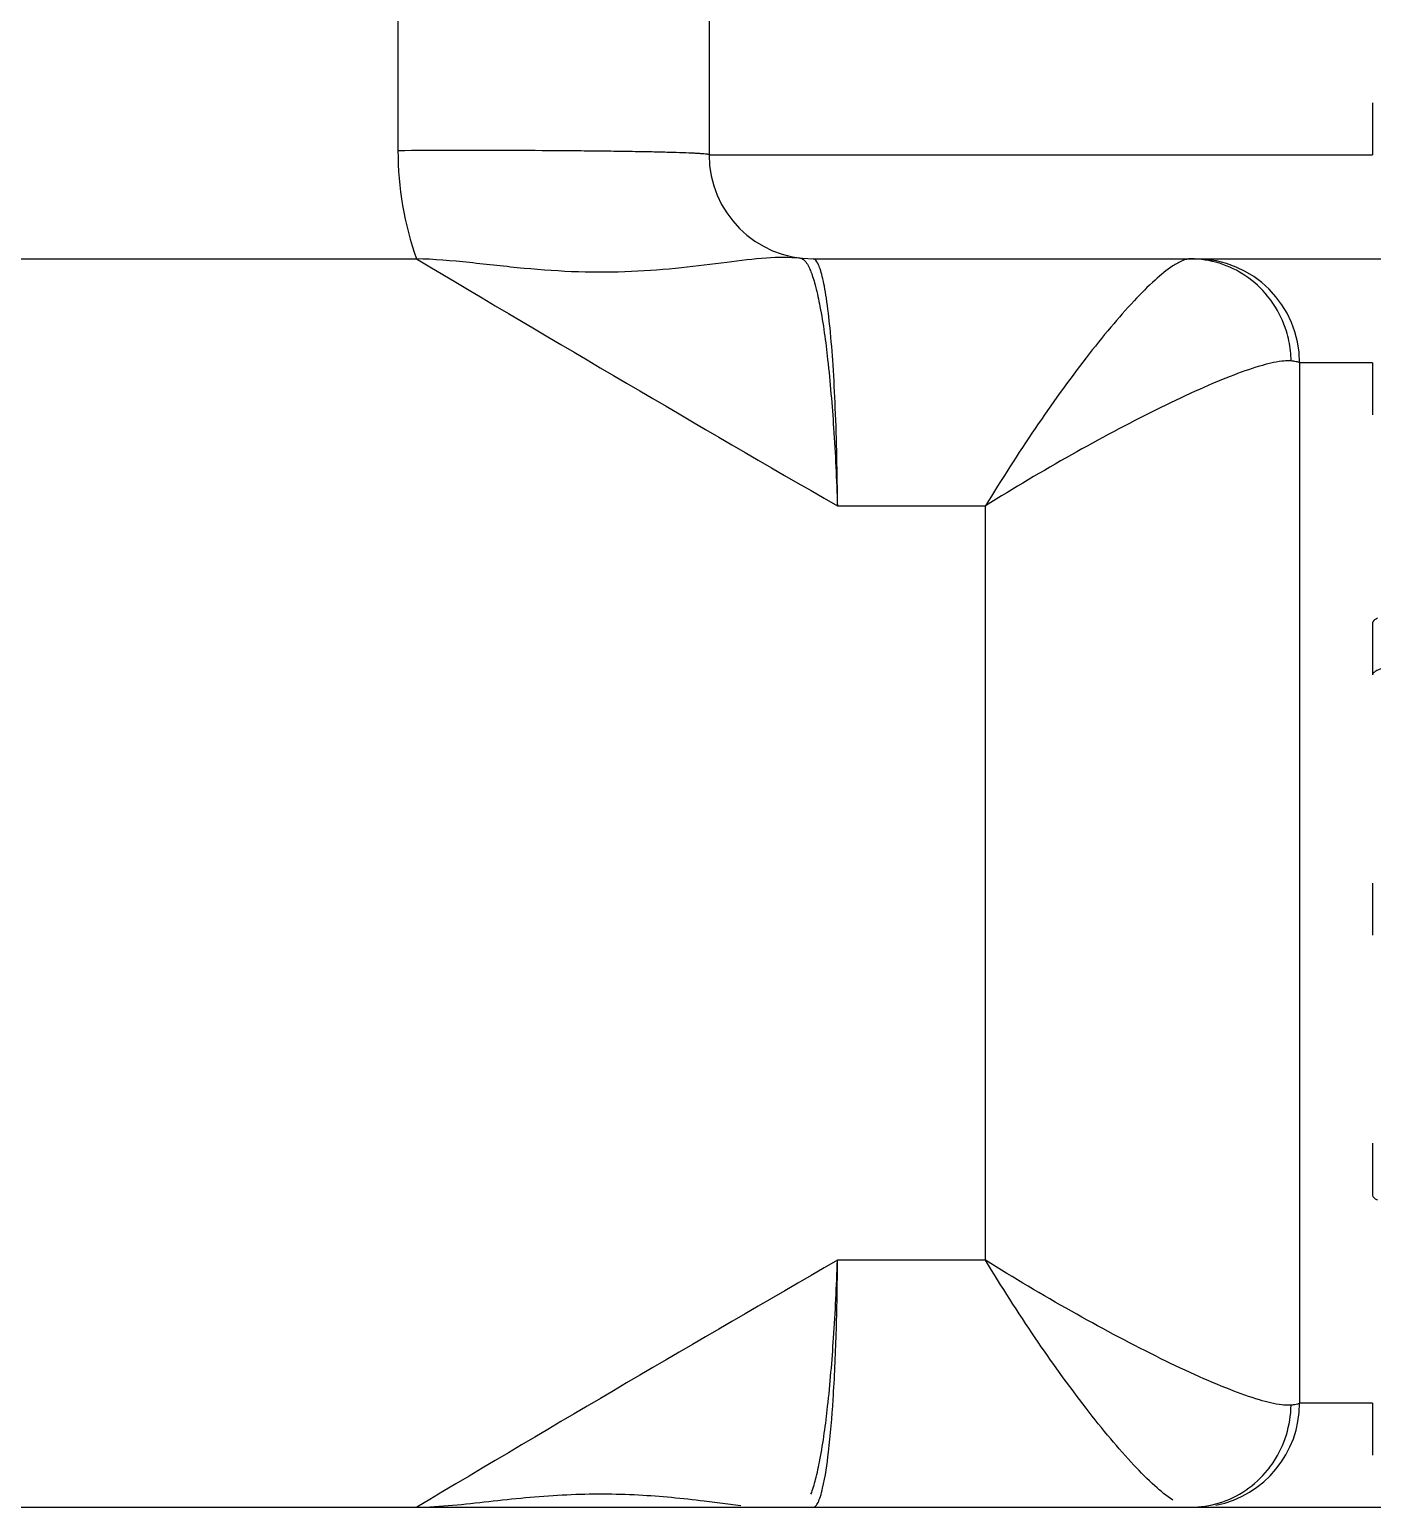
# Model space of a CAD drawing. Header units: millimetres. Extents: x 3170 to 4290, y 966 to 1416.
# Drawn here: x 3979.631 to 3982.212, y 987.081 to 989.922 of the extents above; entities that cross this region are included whole.
import ezdxf

# ---------------------------------------------------------------- set-up
doc = ezdxf.new("R2010")
doc.units = ezdxf.units.MM
doc.header["$LTSCALE"] = 0.1
doc.layers.add('RUNDUNGEN', color=7, linetype='Continuous')

msp = doc.modelspace()

# ---------------------------------------------------------------- linework, layer by layer
at = {"color": 7, "linetype": 'Continuous'}
for p, q in [((3982.2121, 989.7814), (3982.2121, 989.6814)), ((3982.2121, 989.2814), (3982.2121, 989.1814)), ((3982.2121, 988.7814), (3982.2121, 988.6814)), ((3982.2121, 988.2814), (3982.2121, 988.1814)), ((3982.2121, 987.7814), (3982.2121, 987.6814)), ((3982.2121, 987.2814), (3982.2121, 987.1814))]:
    msp.add_line(p, q, dxfattribs=at)
for points, knots in [([(3985.1523, 988.9222), (3985.1492, 988.9208), (3985.1418, 988.918), (3985.1225, 988.9125), (3985.0903, 988.9061), (3985.0424, 988.8988), (3984.9823, 988.8915), (3984.9107, 988.8841), (3984.8282, 988.8766), (3984.7355, 988.8692), (3984.594, 988.8588), (3984.3985, 988.8462), (3984.1466, 988.8314), (3983.8783, 988.8167), (3983.6032, 988.8019), (3983.3311, 988.7871), (3983.0717, 988.7723), (3982.8677, 988.7597), (3982.7178, 988.7494), (3982.6177, 988.742), (3982.5271, 988.7345), (3982.4469, 988.7271), (3982.3778, 988.7197), (3982.3275, 988.7133), (3982.2932, 988.708), (3982.2721, 988.7043), (3982.2541, 988.7005), (3982.2394, 988.6969), (3982.2278, 988.6932), (3982.2203, 988.69), (3982.216, 988.6872), (3982.2134, 988.685), (3982.2121, 988.6828), (3982.2121, 988.6814)], [0, 0, 0, 0, 0.003503, 0.008049, 0.020309, 0.036751, 0.057265, 0.081678, 0.109786, 0.141339, 0.176064, 0.253763, 0.340132, 0.432102, 0.526403, 0.619681, 0.70862, 0.790057, 0.827046, 0.861105, 0.89193, 0.919253, 0.942833, 0.962473, 0.970762, 0.978012, 0.984211, 0.989353, 0.993442, 0.996501, 0.997666, 0.99861, 1, 1, 1, 1]), ([(3982.2219, 988.7905), (3982.2204, 988.7899), (3982.2178, 988.7885), (3982.2141, 988.7859), (3982.2121, 988.7831), (3982.2121, 988.7814)], [0, 0, 0, 0, 0.349744, 0.625278, 1, 1, 1, 1]), ([(3982.2121, 987.6814), (3982.2121, 987.6797), (3982.2141, 987.6769), (3982.2178, 987.6743), (3982.2204, 987.6729), (3982.2219, 987.6722)], [0, 0, 0, 0, 0.374659, 0.65021, 1, 1, 1, 1])]:
    msp.add_open_spline(points, degree=3, knots=knots, dxfattribs=at)
at = {"layer": 'RUNDUNGEN', "color": 9, "linetype": 'Continuous'}
for p, q in [((3980.3379, 994.1401), (3980.339, 989.6893)), ((3980.9371, 989.6814), (3982.2121, 989.6814)), ((3982.2121, 989.2814), (3982.0721, 989.2814)), ((3981.1839, 989.0065), (3981.4684, 989.0065)), ((3981.4684, 987.5562), (3981.4684, 989.0065)), ((3981.4684, 987.5562), (3981.1839, 987.5562)), ((3982.2121, 987.2814), (3982.0721, 987.2814))]:
    msp.add_line(p, q, dxfattribs=at)
at = {"layer": 'RUNDUNGEN', "color": 7, "linetype": 'Continuous'}
for p, q in [((3980.9371, 994.1314), (3980.9371, 989.6814)), ((3972.0371, 989.4814), (3980.3744, 989.4814)), ((3981.1371, 989.4814), (3982.524, 989.4814)), ((3982.0721, 989.2814), (3982.0721, 987.2814)), ((3972.2823, 987.0814), (3983.6871, 987.0814)), ((3980.9979, 987.0842), (3980.9279, 987.093))]:
    msp.add_line(p, q, dxfattribs=at)
at = {"layer": 'RUNDUNGEN', "color": 9, "linetype": 'Continuous'}
for centre, radius, start, end in [((3980.9695, 989.6897), 0.6304, 180.0306, 199.2909), ((4013.7749, 1045.4438), 65.1717, 239.170156, 239.994734), ((3981.8493, 989.2812), 0.2066, 1.0666, 11.8209), ((4013.777, 931.1155), 65.1757, 120.005309, 120.829837)]:
    msp.add_arc(centre, radius, start, end, dxfattribs=at)
at = {"layer": 'RUNDUNGEN', "color": 7, "linetype": 'Continuous'}
for centre, start, end in [((3981.1371, 989.6814), 180, 270), ((3981.8721, 989.2814), 0, 89.9977), ((3981.8721, 987.2814), 281.2523, 0)]:
    msp.add_arc(centre, 0.2, start, end, dxfattribs=at)
at = {"layer": 'RUNDUNGEN', "color": 9, "linetype": 'Continuous'}
for points, knots in [([(3980.9371, 989.6814), (3980.9371, 989.6817), (3980.9356, 989.682), (3980.9336, 989.6825), (3980.9294, 989.6829), (3980.924, 989.6834), (3980.9169, 989.6839), (3980.9045, 989.6845), (3980.8853, 989.6853), (3980.8582, 989.6861), (3980.8259, 989.6869), (3980.7887, 989.6876), (3980.7473, 989.6882), (3980.7021, 989.6887), (3980.6364, 989.6893), (3980.5501, 989.6897), (3980.4448, 989.6898), (3980.3741, 989.6895), (3980.3391, 989.6893)], [0, 0, 0, 0, 0.00157, 0.005648, 0.01232, 0.021574, 0.033387, 0.047732, 0.083866, 0.129434, 0.183765, 0.246173, 0.315776, 0.391541, 0.472427, 0.645127, 0.824551, 1, 1, 1, 1]), ([(3981.1126, 989.4829), (3981.1168, 989.4824), (3981.126, 989.4733), (3981.1303, 989.463), (3981.133, 989.4562)], [0, 0, 0, 0, 0.366597, 1, 1, 1, 1]), ([(3981.1839, 989.0065), (3981.1836, 989.0692), (3981.1818, 989.1596), (3981.176, 989.2736), (3981.1704, 989.3441), (3981.1646, 989.3945), (3981.1592, 989.4275), (3981.1553, 989.4462), (3981.1511, 989.4613), (3981.1467, 989.4728), (3981.1413, 989.4814), (3981.1371, 989.4814)], [0, 0, 0, 0, 0.390538, 0.562622, 0.710773, 0.83039, 0.878539, 0.918587, 0.950461, 0.974223, 1, 1, 1, 1]), ([(3981.8287, 989.4679), (3981.8165, 989.4599), (3981.7906, 989.4384), (3981.7511, 989.3986), (3981.7072, 989.3485), (3981.6426, 989.2676), (3981.5608, 989.1538), (3981.4992, 989.0569), (3981.4684, 989.0065)], [0, 0, 0, 0, 0.074588, 0.171029, 0.285599, 0.414206, 0.698975, 1, 1, 1, 1]), ([(3981.8624, 989.4814), (3981.8573, 989.4814), (3981.8452, 989.4779), (3981.8346, 989.4718), (3981.8287, 989.4679)], [0, 0, 0, 0, 0.420332, 1, 1, 1, 1]), ([(3981.9688, 989.4484), (3981.9532, 989.459), (3981.9188, 989.4756), (3981.8811, 989.4813), (3981.8624, 989.4813)], [0, 0, 0, 0, 0.501727, 1, 1, 1, 1]), ([(3981.133, 989.4562), (3981.1366, 989.447), (3981.143, 989.4251), (3981.155, 989.369), (3981.167, 989.2782), (3981.1776, 989.1503), (3981.1822, 989.0564), (3981.1839, 989.0065)], [0, 0, 0, 0, 0.065235, 0.150744, 0.378698, 0.670042, 1, 1, 1, 1]), ([(3982.022, 989.3944), (3982.0185, 989.3997), (3982.0035, 989.4202), (3981.9845, 989.4377), (3981.9688, 989.4484)], [0, 0, 0, 0, 0.251815, 1, 1, 1, 1]), ([(3982.0515, 989.3235), (3982.0502, 989.3299), (3982.0438, 989.3547), (3982.0327, 989.3784), (3982.022, 989.3944)], [0, 0, 0, 0, 0.251514, 1, 1, 1, 1]), ([(3982.0381, 989.2846), (3982.0236, 989.2829), (3981.9899, 989.2743), (3981.9344, 989.2544), (3981.8681, 989.2259), (3981.7657, 989.1771), (3981.6308, 989.1044), (3981.5226, 989.0406), (3981.4684, 989.0065)], [0, 0, 0, 0, 0.068805, 0.163037, 0.277998, 0.408542, 0.697939, 1, 1, 1, 1]), ([(3982.0559, 989.2851), (3982.0546, 989.2852), (3982.0487, 989.2856), (3982.0427, 989.2852), (3982.0381, 989.2846)], [0, 0, 0, 0, 0.216604, 1, 1, 1, 1]), ([(3982.0721, 989.2814), (3982.0721, 989.2818), (3982.0704, 989.2827), (3982.0675, 989.2834), (3982.0623, 989.2843), (3982.0583, 989.2848), (3982.0559, 989.2851)], [0, 0, 0, 0, 0.08197, 0.27122, 0.577148, 1, 1, 1, 1]), ([(3981.133, 987.1066), (3981.1366, 987.1158), (3981.143, 987.1377), (3981.155, 987.1937), (3981.167, 987.2845), (3981.1776, 987.4125), (3981.1822, 987.5064), (3981.1839, 987.5562)], [0, 0, 0, 0, 0.065225, 0.15072, 0.378639, 0.67, 1, 1, 1, 1]), ([(3981.1554, 987.118), (3981.1608, 987.1407), (3981.1686, 987.1976), (3981.1768, 987.2967), (3981.1822, 987.4198), (3981.1837, 987.5091), (3981.1839, 987.5562)], [0, 0, 0, 0, 0.159481, 0.390603, 0.678373, 1, 1, 1, 1]), ([(3982.038, 987.2781), (3982.0235, 987.2798), (3981.9897, 987.2885), (3981.9342, 987.3085), (3981.868, 987.3369), (3981.7656, 987.3858), (3981.6307, 987.4584), (3981.5226, 987.5222), (3981.4684, 987.5562)], [0, 0, 0, 0, 0.068884, 0.163182, 0.278161, 0.408695, 0.698029, 1, 1, 1, 1]), ([(3981.8285, 987.095), (3981.8163, 987.103), (3981.7903, 987.1246), (3981.7509, 987.1644), (3981.707, 987.2145), (3981.6425, 987.2954), (3981.5608, 987.4091), (3981.4991, 987.5059), (3981.4684, 987.5562)], [0, 0, 0, 0, 0.07472, 0.17124, 0.285826, 0.41443, 0.699116, 1, 1, 1, 1]), ([(3982.0721, 987.2814), (3982.0721, 987.2809), (3982.0704, 987.2801), (3982.0675, 987.2794), (3982.0623, 987.2784), (3982.0583, 987.278), (3982.0559, 987.2777)], [0, 0, 0, 0, 0.081912, 0.271246, 0.577182, 1, 1, 1, 1]), ([(3982.022, 987.1684), (3982.0326, 987.1844), (3982.0493, 987.2198), (3982.0555, 987.2584), (3982.0558, 987.2777)], [0, 0, 0, 0, 0.499073, 1, 1, 1, 1]), ([(3982.0559, 987.2777), (3982.0546, 987.2776), (3982.0486, 987.2772), (3982.0426, 987.2776), (3982.038, 987.2781)], [0, 0, 0, 0, 0.216403, 1, 1, 1, 1]), ([(3981.9687, 987.1144), (3981.9844, 987.125), (3982.0034, 987.1426), (3982.0184, 987.1631), (3982.022, 987.1684)], [0, 0, 0, 0, 0.748186, 1, 1, 1, 1]), ([(3981.1371, 987.0814), (3981.1389, 987.0814), (3981.1431, 987.0841), (3981.1473, 987.0917), (3981.1518, 987.1033), (3981.1542, 987.1126), (3981.1554, 987.118)], [0, 0, 0, 0, 0.124496, 0.320285, 0.610225, 1, 1, 1, 1]), ([(3981.8624, 987.0814), (3981.8811, 987.0814), (3981.9188, 987.0871), (3981.9532, 987.1038), (3981.9687, 987.1144)], [0, 0, 0, 0, 0.498272, 1, 1, 1, 1])]:
    msp.add_open_spline(points, degree=3, knots=knots, dxfattribs=at)
at = {"layer": 'RUNDUNGEN', "color": 7, "linetype": 'Continuous'}
for points, knots in [([(3980.3744, 989.4818), (3980.4085, 989.4816), (3980.4777, 989.4751), (3980.5812, 989.463), (3980.6851, 989.4556), (3980.7863, 989.4563), (3980.8815, 989.4637), (3980.9678, 989.4748), (3981.0436, 989.4844), (3981.0911, 989.4855), (3981.1126, 989.4829)], [0, 0, 0, 0, 0.138498, 0.280717, 0.422179, 0.560057, 0.690351, 0.808923, 0.912204, 1, 1, 1, 1]), ([(3980.9279, 987.093), (3980.886, 987.0981), (3980.7981, 987.1069), (3980.6622, 987.1072), (3980.523, 987.0937), (3980.4296, 987.082), (3980.383, 987.081)], [0, 0, 0, 0, 0.232169, 0.484459, 0.744219, 1, 1, 1, 1])]:
    msp.add_open_spline(points, degree=3, knots=knots, dxfattribs=at)

doc.saveas('drawing.dxf')
